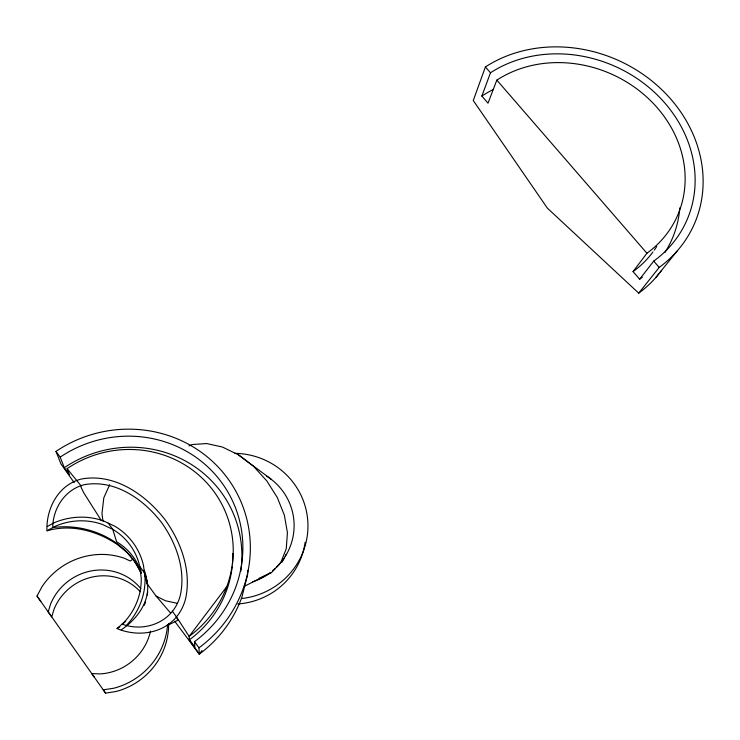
<?xml version="1.0" encoding="UTF-8"?>
<svg xmlns="http://www.w3.org/2000/svg" width="740" height="740" viewBox="0 0 740 740"><rect width="100%" height="100%" fill="white"/><g stroke="black" fill="none" stroke-linecap="round" stroke-linejoin="round"><path stroke-width="1.11" d="M247.826 570.309L247.576 574.915L241.776 597.522A121.869 117.475 -25.7 0 1 199.282 654.169L174.64 621.156M147.232 595.053L147.658 591.954M638.722 293.16L659.201 267.408A136.243 118.955 24.5 0 0 670.93 99.29A136.243 118.955 24.5 0 0 485.403 66.942L473.267 100.52L547.387 208.153L638.722 293.16A130.157 114.682 24.7 0 0 658.813 273.976M642.311 277.232A123.996 108.947 24.6 0 1 639.647 279.239L633.061 271.599L646.917 253.237A117.642 102.712 24.5 0 0 657.351 107.874A117.642 102.712 24.5 0 0 496.836 80.124L488.002 103.193L481.851 96.043L490.481 72.788L485.403 66.942M144.263 605.329L145.613 602.147M109.705 484.682L103.822 497.77L101.972 513.523L103.026 521.293M168.637 623.727A68.228 65.527 -38.2 0 1 115.93 691.512L105.57 693.13L37 596.052L41.977 586.737A69.764 66.961 -37.4 0 1 124.468 558.312L130.268 561.04L133.034 559.079M188.728 639.147L199.282 654.169L202.02 650.515M226.792 586.616L189.135 636.382L189.459 639.767L194.888 647.232L194.5 641.645A118.409 113.96 -24.3 0 0 221.815 482.73A118.409 113.96 -24.3 0 0 60.181 457.135L55.99 451.382A126.059 121.323 -24.3 0 1 227.92 478.724A126.059 121.323 -24.3 0 1 198.986 647.805L199.282 654.169M639.647 279.239L653.735 261.1A127.974 111.74 24.5 0 0 664.899 103.091A127.974 111.74 24.5 0 0 490.481 72.788M655.871 277.482L677.045 251.128M244.274 586.367L271.617 572.446L280.867 562.345L286.25 548.756L287.425 532.671L284.364 515.197L277.306 497.539L266.789 480.889L253.524 466.32L238.4 454.786L222.435 447.034L206.654 443.538L192.095 444.555L188.996 445.924M47.101 530.784L54.862 526.436A63.307 60.43 -31.3 0 1 102.129 524.364L112.85 529.396A63.307 60.43 -31.3 0 1 139.786 566.396L141.238 578.171A63.307 60.43 -31.3 0 1 123.858 622.534L117.068 628.491L118.529 629.222C146.576 639.795 178.534 628.787 185.823 597.763C191.299 570.309 181.18 542.513 165.446 520.22C145.947 494.829 114.885 472.934 81.4 479.011C59.006 484.543 46.666 507.279 46.907 529.22L47.101 530.784C71.096 523.707 97.421 530.895 117.605 544.732L126.864 552.373L134.393 561.096L139.869 570.253M121.267 629.814C138.621 618.261 153.43 597.143 145.567 575.665M125.772 621.471L122.026 624.144C146.548 633.098 174.566 620.795 180.523 594.396C185.601 569.069 176.277 543.401 161.764 522.81C143.773 499.334 115.061 479.085 84.11 484.719C64.991 489.593 52.799 508.399 52.762 527.611C87.228 522.57 127.289 540.043 140.924 573.324M117.068 628.491L119.843 626.826M126.586 625.134L126.642 625.106A67.21 64.158 -31.3 0 0 145.049 577.986L143.495 565.499A67.21 64.158 -31.3 0 0 114.904 526.26L103.535 520.923A67.21 64.158 -31.3 0 0 53.4 523.106L47.258 526.538M168.498 624.976L177.813 620.231L176.287 616.614L172.291 611.138M259.111 578.319L271.617 572.446M177.332 603.35L165.492 600.76L156.131 596.135L147.001 583.582L144.411 572.834L139.804 566.507L140.915 570.901M238.4 454.786L271.256 479.326M170.487 612.914L156.131 596.135M496.836 80.124L646.917 253.237M653.735 261.1L659.201 267.408M176.287 616.614L189.135 636.382A107.568 103.591 -24.7 0 0 214.091 491.776A107.568 103.591 -24.7 0 0 67.081 468.661L81.197 486.004L81.058 487.281L83.934 493.099L101.426 520.692M108.216 523.125L112.758 529.359L116.615 541.791A60.717 58.053 -32.7 0 1 141.386 573.019M194.5 641.645L198.986 647.805M60.181 457.135L64.306 467.708L69.412 474.729L67.081 468.661M94.313 677.174L91.714 673.557L100.039 673.918A53.345 51.208 -37.4 0 0 150.516 631.091M105.57 693.13L103.23 689.865L113.821 688.219A69.764 66.961 -37.4 0 0 167.592 624.514M37 596.052L40.765 601.333M74.194 482.628L60.976 463.989L55.99 451.382M147.001 583.582L146.122 576.534A64.454 61.624 -32.7 0 0 144.309 570.216M146.992 580.826L147.473 585.359M140.295 591.76A52.17 50.107 -38.2 0 0 54.066 609.131L51.735 616.864L48.202 611.915L50.598 604.016A53.345 51.208 -37.4 0 1 92.361 570.734A53.345 51.208 -37.4 0 1 140.942 588.837M64.306 467.708A115.061 110.889 -25.5 0 1 188.534 462.75A115.061 110.889 -25.5 0 1 240.759 571.382M232.786 553.409A105.774 101.935 -25.4 0 1 232.406 564.546M232.175 566.766A105.774 101.935 -25.4 0 1 189.459 639.767M679.801 207.838A123.996 108.947 24.6 0 1 664.909 252.507M481.851 96.043A123.996 108.947 24.6 0 1 492.822 89.753M656.732 246.466A113.988 100.15 24.6 0 1 654.28 250.157M652.976 251.952A113.988 100.15 24.6 0 1 633.061 271.599M661.597 270.331A130.157 114.682 24.7 0 1 660.228 272.172M305.139 542.263A72.955 71.382 -4.5 0 1 237.836 603.97M234.913 453.324A74.546 72.835 -3.5 0 1 307.877 522.495A74.546 72.835 -3.5 0 1 241.971 598.494M266.742 476.153A60.569 59.172 -3.4 0 1 276.742 567.108M275.104 568.681A60.569 59.172 -3.4 0 1 272.533 570.919M269.869 572.991A60.569 59.172 -3.4 0 1 252.729 581.816M286.149 554.26A57.757 56.499 -4.4 0 1 285.205 556.332M284.16 558.376A57.757 56.499 -4.4 0 1 281.82 562.363"/></g></svg>
